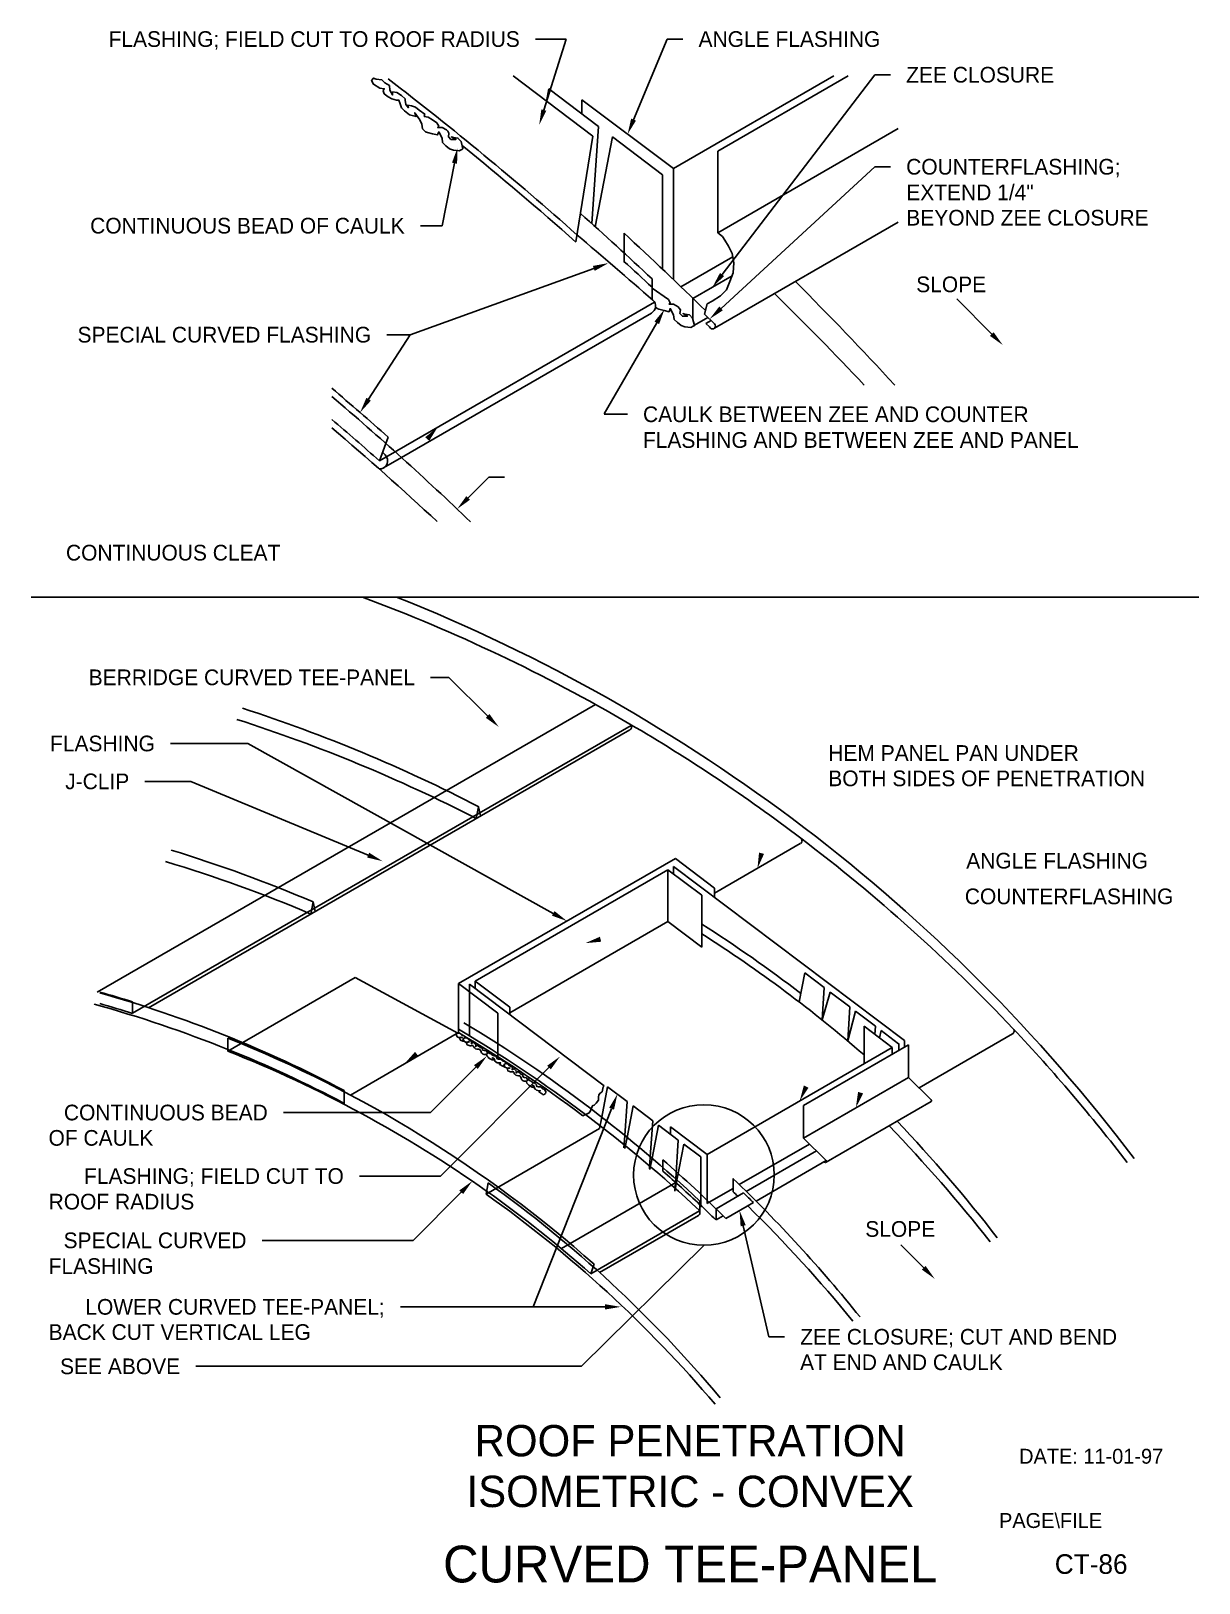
# Model space of a CAD drawing. Extents: x 6 to 95, y 3 to 122.
import ezdxf
from ezdxf.enums import TextEntityAlignment as Align

# ---------------------------------------------------------------- set-up
doc = ezdxf.new("R2010")
doc.units = 0
doc.header["$LTSCALE"] = 1.5996
doc.linetypes.add('HIDDENX2', pattern=[0])
for name, color, linetype in [('BORDER', 7, 'CONTINUOUS'), ('CMP-FLSH', 7, 'CONTINUOUS'), ('DIM-TXT', 7, 'CONTINUOUS')]:
    doc.layers.add(name, color=color, linetype=linetype)

msp = doc.modelspace()

# ---------------------------------------------------------------- linework, layer by layer
at = {"layer": 'BORDER', "color": 0, "linetype": 'CONTINUOUS'}
msp.add_line((95.28, 78.49), (5.89, 78.49), dxfattribs=at)
at = {"layer": 'CMP-FLSH', "color": 0, "linetype": 'CONTINUOUS'}
for p, q in [((48.88, 113.76), (42.78, 118.37)), ((55.05, 111.28), (67.33, 118.37)), ((58.45, 112.62), (68.42, 118.37)), ((45.53, 117.37), (45.35, 116.42)), ((49.33, 114.5), (45.53, 117.37)), ((48.05, 116.55), (55.05, 111.28)), ((48.05, 116.55), (48.05, 115.47)), ((49.33, 114.5), (48.82, 107.07)), ((72.26, 114.34), (58.45, 106.37)), ((47.59, 105.67), (48.88, 113.76)), ((50.4, 113.7), (49.08, 106.83)), ((54.23, 110.81), (50.4, 113.7)), ((58.45, 106.37), (58.45, 112.62)), ((54.23, 103.58), (54.23, 110.81)), ((55.05, 102.8), (55.05, 111.28)), ((58.21, 99.07), (72.26, 107.18)), ((51.28, 104.83), (51.28, 106.34)), ((55.63, 102.24), (59.6, 104.53)), ((53.42, 101.28), (53.42, 102.84)), ((56.55, 101.35), (59.55, 103.08)), ((56.55, 99.74), (56.55, 101.35)), ((34.25, 89.17), (53.38, 100.21)), ((56.66, 99.29), (57.7, 99.89)), ((58.21, 99.39), (57.44, 100.15)), ((57.55, 99.42), (57.95, 99.65)), ((57.81, 99.16), (57.55, 99.42)), ((57.9, 99.07), (57.81, 99.16)), ((33.04, 90.25), (33.22, 90.74)), ((51.73, 68.34), (14.89, 47.07)), ((39.97, 61.55), (40.15, 62.45)), ((40.29, 61.74), (40.15, 62.45)), ((64.77, 59.63), (58.21, 55.84)), ((38.61, 48.91), (55.21, 58.5)), ((58.21, 56.23), (55.21, 58.5)), ((39.88, 49.11), (54.64, 57.63)), ((57.24, 55.67), (54.64, 57.63)), ((54.64, 57.63), (54.64, 53.66)), ((72.73, 44.56), (55.07, 57.88)), ((55.07, 57.88), (55.07, 57.31)), ((58.21, 56.23), (58.21, 55.52)), ((27.31, 54.24), (27.49, 55.16)), ((27.63, 54.43), (27.49, 55.16)), ((57.24, 55.67), (57.24, 51.7)), ((42.54, 46.68), (54.64, 53.66)), ((57.24, 51.7), (54.64, 53.66)), ((41.61, 46.65), (38.61, 48.91)), ((38.61, 45.17), (38.61, 48.91)), ((49.76, 41.08), (39.44, 48.86)), ((39.44, 48.28), (39.44, 48.86)), ((42.54, 47.1), (39.88, 49.11)), ((39.88, 48.53), (39.88, 49.11)), ((65.11, 49.73), (64.67, 47.52)), ((66.6, 48.61), (65.11, 49.73)), ((13.65, 47.47), (13.65, 47.52)), ((66.6, 48.61), (66.44, 46.13)), ((67.06, 48.27), (66.44, 46.13)), ((68.56, 47.13), (67.06, 48.27)), ((41.61, 43.14), (41.61, 46.65)), ((42.54, 46.52), (42.54, 47.1)), ((68.56, 47.13), (68.4, 44.53)), ((69, 46.8), (68.4, 44.53)), ((70.52, 45.65), (69, 46.8)), ((38.61, 45.17), (30.34, 40.39)), ((69.65, 45.66), (69.65, 42.79)), ((71.8, 44.03), (69.65, 45.66)), ((70.52, 45.65), (70.48, 45.03)), ((70.95, 45.33), (70.84, 44.76)), ((72.29, 44.31), (70.95, 45.33)), ((20.95, 43.75), (20.95, 44.74)), ((57.64, 35.85), (71.8, 44.03)), ((65, 39.6), (73.04, 44.24)), ((71.81, 43.53), (71.81, 44.03)), ((72.3, 43.82), (72.3, 44.32)), ((72.73, 44.06), (72.73, 44.56)), ((73.04, 41.74), (73.04, 44.24)), ((73.86, 40.93), (81.01, 45.06)), ((73.04, 41.74), (65, 37.1)), ((74.79, 40.02), (73.04, 41.74)), ((29.86, 40.64), (29.86, 40.73)), ((50.02, 41.02), (49.57, 38.69)), ((51.51, 39.9), (50.02, 41.02)), ((51.51, 39.9), (51.33, 37.3)), ((51.97, 39.55), (51.51, 37.15)), ((53.47, 38.42), (51.97, 39.55)), ((65, 37.1), (65, 39.6)), ((66.75, 35.25), (74.79, 39.89)), ((53.47, 38.42), (53.28, 35.67)), ((53.91, 38.09), (53.43, 35.55)), ((55.43, 36.94), (53.91, 38.09)), ((54.84, 37.96), (57.64, 35.85)), ((54.84, 37.96), (54.84, 37.39)), ((55.43, 36.94), (55.23, 33.97)), ((66.75, 35.38), (65, 37.1)), ((55.86, 36.62), (55.33, 33.87)), ((57.15, 35.65), (55.86, 36.62)), ((57.15, 32.8), (57.15, 35.65)), ((57.64, 32.34), (57.64, 35.85)), ((60.1, 33.53), (65.48, 36.63)), ((60.63, 33.01), (66, 36.12)), ((54.25, 34.83), (54.25, 35.44)), ((61.38, 32.27), (66.75, 35.38)), ((66.63, 35.25), (66.59, 35.28)), ((40.88, 33.66), (40.72, 32.81)), ((59.62, 32.99), (59.62, 33.99)), ((57.07, 31.5), (57.07, 32.27)), ((57.79, 32.19), (59.62, 33.24)), ((58.32, 31.68), (60.43, 32.9)), ((59.07, 30.94), (61.18, 32.16)), ((49.4, 26.81), (56.97, 31.18)), ((58.32, 30.83), (58.32, 31.68)), ((58.32, 30.83), (58.87, 31.14)), ((48.92, 27.24), (48.99, 27.44))]:
    msp.add_line(p, q, dxfattribs=at)
at = {"layer": 'CMP-FLSH', "color": 0, "linetype": 'HIDDENX2'}
for p, q in [((51.28, 104.14), (51.28, 104.83)), ((32.56, 88.92), (53.6, 101.07)), ((32.56, 88.92), (33.04, 90.25)), ((32.88, 88.38), (34.25, 89.17)), ((49.09, 70.28), (10.96, 48.26)), ((51.83, 68.67), (13.65, 46.64)), ((30.7, 49.38), (20.95, 43.75)), ((38.55, 45.13), (30.7, 49.38)), ((39.44, 44.89), (39.44, 48.28)), ((13.65, 46.64), (13.65, 47.47)), ((29.86, 39.75), (29.86, 40.64)), ((49.57, 38.69), (49.41, 37.82)), ((49.41, 37.82), (40.72, 32.81)), ((51.33, 37.3), (51.27, 36.35)), ((51.51, 37.15), (51.34, 36.29)), ((53.28, 35.67), (53.22, 34.73)), ((53.43, 35.55), (53.26, 34.69)), ((54.25, 34.56), (54.25, 34.83)), ((46.48, 28.64), (55.23, 33.69)), ((55.23, 33.97), (55.16, 33.03)), ((55.33, 33.87), (55.17, 33.02)), ((57.15, 31.82), (57.15, 32.8)), ((57.64, 32.1), (57.64, 32.34)), ((57.64, 32.1), (57.79, 32.19)), ((48.73, 26.71), (57.06, 31.52)), ((48.73, 26.71), (48.92, 27.24))]:
    msp.add_line(p, q, dxfattribs=at)
at = {"layer": 'CMP-FLSH', "color": 0, "linetype": 'CONTINUOUS'}
for points in [[(38.95, 112.78), (38.8, 113.36), (38.56, 113.61), (38.22, 113.66), (38.07, 113.7), (38.41, 113.51), (38.03, 113.51), (37.83, 113.7), (37.88, 114), (37.78, 114.14), (37.69, 114.24), (37.35, 114.43), (37.01, 114.43), (37.1, 114.53), (36.96, 114.77), (36.62, 115.01), (36.28, 115.21), (35.99, 115.26), (36.03, 115.45), (35.6, 115.74), (35.31, 115.98), (35.02, 116.08), (34.72, 116.13), (34.77, 115.94), (34.58, 116.18), (34.53, 116.52), (34.53, 116.61), (34.24, 116.86), (33.9, 117.1), (33.56, 117.15), (33.56, 116.91), (33.36, 117.29), (33.32, 117.63), (32.98, 117.83), (32.73, 118.07), (32.3, 118.12), (32.1, 118.21), (31.96, 118.02), (32.1, 117.73), (32.59, 117.44), (32.93, 117.39), (32.83, 117.24), (32.93, 117), (33.22, 116.76), (33.51, 116.61), (33.85, 116.52), (34.04, 116.52), (34.14, 116.23), (34.24, 115.94), (34.48, 115.69), (34.87, 115.4), (35.36, 115.26), (35.26, 115.55), (35.65, 115.01), (35.79, 114.67), (35.84, 114.33), (36.08, 114.09), (36.23, 114.04), (36.62, 113.95), (37.01, 113.85), (37.1, 114.09), (37.35, 113.61), (37.39, 113.27), (37.64, 113.03), (37.93, 112.78), (38.22, 112.69), (38.66, 112.64), (38.85, 112.73), (38.95, 112.78)], [(57.44, 100.15), (57.65, 100.92), (58.03, 101.14), (58.66, 101.55), (59.11, 102), (59.37, 102.64), (59.64, 103.31), (59.67, 104.06), (59.56, 104.77), (59.26, 105.33), (59, 105.81), (58.81, 106.07), (58.45, 106.37)], [(56.67, 99.26), (56.52, 99.84), (56.28, 100.08), (55.94, 100.13), (55.79, 100.18), (56.13, 99.98), (55.75, 99.98), (55.55, 100.18), (55.6, 100.47), (55.5, 100.61), (55.41, 100.71), (55.07, 100.91), (54.73, 100.91), (54.82, 101), (54.68, 101.25), (53.42, 102.14)], [(53.67, 100.7), (53.8, 100.57), (53.95, 100.52), (54.34, 100.42), (54.73, 100.32), (54.82, 100.57), (55.07, 100.08), (55.11, 99.74), (55.36, 99.5), (55.65, 99.26), (55.94, 99.16), (56.38, 99.11), (56.57, 99.21), (56.67, 99.26)], [(38.86, 44.96), (38.75, 45.08), (38.68, 45.12), (38.54, 45.13), (38.41, 45.03), (38.46, 44.96), (38.5, 44.85), (38.62, 44.79), (38.75, 44.79), (38.81, 44.82), (38.89, 44.8), (38.72, 44.76), (38.7, 44.7), (38.75, 44.59), (38.95, 44.52), (39.02, 44.52)], [(39.39, 44.61), (39.28, 44.73), (39.21, 44.76), (39.08, 44.77), (38.94, 44.68), (38.99, 44.61), (39.03, 44.5), (39.15, 44.44), (39.28, 44.44), (39.34, 44.46), (39.43, 44.45), (39.26, 44.4), (39.23, 44.34), (39.28, 44.23), (39.49, 44.16), (39.56, 44.16), (39.62, 44.17), (39.71, 44.18), (39.76, 44.12), (39.75, 44.09), (39.82, 43.99), (39.9, 43.93), (40, 43.91), (40.1, 43.9), (40.16, 43.9), (40.21, 43.9), (40.3, 43.8), (40.33, 43.73), (40.33, 43.69), (40.38, 43.61), (40.44, 43.55), (40.57, 43.5), (40.68, 43.5), (40.73, 43.52), (40.75, 43.46), (40.79, 43.37), (40.87, 43.28), (40.93, 43.21), (41.04, 43.15), (41.19, 43.09), (41.25, 43.09), (41.31, 43.09), (41.27, 43.2), (41.19, 43.24), (41.31, 43.2), (41.36, 43.1), (41.38, 43.03), (41.39, 42.97), (41.46, 42.93), (41.56, 42.86), (41.65, 42.85), (41.77, 42.84), (41.84, 42.84), (41.83, 42.83), (41.77, 42.81), (41.75, 42.78), (41.75, 42.73), (41.83, 42.69), (41.9, 42.66), (42, 42.6), (42.04, 42.56), (42.13, 42.55), (42.18, 42.59)], [(39.39, 44.61), (39.51, 44.56), (39.61, 44.48), (39.59, 44.34), (39.59, 44.33), (39.69, 44.38), (39.75, 44.4), (39.84, 44.33), (39.93, 44.24), (39.93, 44.15), (39.93, 44.1), (39.97, 44.12), (40, 44.2), (40.06, 44.18), (40.2, 44.11), (40.29, 44.03), (40.36, 44), (40.44, 43.96), (40.44, 43.88), (40.48, 43.81), (40.59, 43.79), (40.73, 43.78), (40.77, 43.74), (40.8, 43.66), (40.81, 43.61), (40.82, 43.56), (40.85, 43.56), (40.83, 43.67), (40.87, 43.7), (40.89, 43.69), (40.94, 43.61), (41.01, 43.56), (41.16, 43.51), (41.19, 43.45), (41.33, 43.4), (41.42, 43.38), (41.52, 43.28), (41.53, 43.22), (41.57, 43.15), (41.66, 43.13), (41.83, 43.13), (41.87, 43.13), (41.9, 43.08), (41.96, 43.05), (41.98, 43.05), (42.01, 42.99), (42.1, 42.98), (42.14, 42.97), (42.23, 42.85), (42.25, 42.81)], [(42.52, 42.61), (42.41, 42.74), (42.34, 42.78), (42.21, 42.8), (42.08, 42.71), (42.12, 42.63), (42.15, 42.52), (42.27, 42.46), (42.4, 42.45), (42.46, 42.47), (42.54, 42.45), (42.37, 42.41), (42.35, 42.35), (42.39, 42.24), (42.59, 42.16), (42.66, 42.16), (42.72, 42.17), (42.82, 42.17), (42.86, 42.11), (42.85, 42.08), (42.92, 41.98), (42.99, 41.91), (43.09, 41.88), (43.19, 41.87), (43.25, 41.86), (43.3, 41.86), (43.39, 41.76), (43.41, 41.69), (43.41, 41.65), (43.45, 41.56), (43.51, 41.5), (43.64, 41.44), (43.74, 41.44), (43.79, 41.46), (43.81, 41.4), (43.84, 41.3), (43.92, 41.21), (43.98, 41.14), (44.09, 41.07), (44.24, 41), (44.3, 41), (44.36, 41), (44.32, 41.11), (44.25, 41.15), (44.36, 41.11), (44.41, 41.01), (44.42, 40.93), (44.42, 40.87), (44.49, 40.83), (44.59, 40.76), (44.68, 40.74), (44.8, 40.72), (44.87, 40.72), (44.86, 40.71), (44.8, 40.7), (44.77, 40.66), (44.77, 40.61), (44.85, 40.57), (44.92, 40.53), (45.02, 40.47), (45.05, 40.43), (45.15, 40.41), (45.2, 40.45)], [(42.52, 42.61), (42.63, 42.56), (42.73, 42.48), (42.71, 42.34), (42.71, 42.32), (42.8, 42.37), (42.87, 42.39), (42.95, 42.31), (43.04, 42.22), (43.03, 42.13), (43.03, 42.08), (43.07, 42.1), (43.11, 42.17), (43.17, 42.16), (43.3, 42.08), (43.39, 41.99), (43.46, 41.96), (43.53, 41.91), (43.52, 41.84), (43.57, 41.76), (43.67, 41.73), (43.81, 41.71), (43.85, 41.67), (43.87, 41.59), (43.88, 41.54), (43.89, 41.49), (43.91, 41.49), (43.91, 41.6), (43.95, 41.63), (43.97, 41.62), (44.01, 41.53), (44.08, 41.48), (44.22, 41.43), (44.26, 41.36), (44.39, 41.31), (44.48, 41.28), (44.57, 41.18), (44.58, 41.12), (44.61, 41.04), (44.71, 41.02), (44.88, 41.01), (44.91, 41), (44.95, 40.95), (45.01, 40.93), (45.02, 40.93), (45.05, 40.86), (45.13, 40.85), (45.18, 40.83), (45.26, 40.71), (45.28, 40.67)], [(48.13, 38.8), (48.45, 38.95), (48.61, 39.02), (48.71, 39.19), (48.76, 39.32), (48.82, 39.47), (48.89, 39.59), (49, 39.61), (49.08, 39.68), (49.15, 39.76), (49.31, 40), (49.31, 40.09), (49.31, 40.22), (49.34, 40.4), (49.45, 40.54), (49.6, 40.64), (49.69, 41.02), (49.76, 41.08)]]:
    msp.add_lwpolyline(points, dxfattribs=at)
at = {"layer": 'CMP-FLSH', "color": 0, "linetype": 'HIDDENX2'}
for centre, radius, start, end in [((-126.53, -90.15), 262.5, 48.4219, 52.5121), ((-125.72, -89.68), 262.5, 46.9662, 47.6034), ((-126.53, -90.78), 240, 48.4804, 49.6335), ((32.56, 88.92), 0.625, 267.5443, 46.7025), ((-147.03, -101.67), 262.5, 46.7025, 46.7618), ((-14.91, -44.92), 105, 52.9636, 59.356), ((-14.91, -44.17), 105, 52.6721, 59.0907), ((-14.91, -45.17), 96, 62.2033, 68.0638), ((-14.59, -44.73), 105, 46.9662, 49.0373), ((-14.91, -45.17), 96, 48.4804, 54.5552)]:
    msp.add_arc(centre, radius, start, end, dxfattribs=at)
at = {"layer": 'CMP-FLSH', "color": 0, "linetype": 'CONTINUOUS'}
for centre, radius, start, end in [((-126.53, -90.78), 262.5, 48.4474, 50.9408), ((-126.53, -88.28), 262.5, 46.7233, 48.3453), ((-189.57, -175.35), 368.18, 48.6886, 49.8821), ((-126.53, -86.77), 262.5, 45.4841, 47.3629), ((-126.53, -88.28), 270, 42.6697, 44.9994), ((53.06, 100.76), 0.625, 300, 46.7025), ((-126.53, -90.78), 270, 43.3955, 45.4756), ((58.05, 99.23), 0.222, 225.3381, 45.3381), ((-125.49, -88.03), 239.05, 48.4026, 49.7677), ((-126.63, -88.93), 240, 46.1866, 49.6008), ((-126.53, -91.42), 240, 47.0549, 49.6335), ((-14.91, -45.17), 132, 59.6774, 69.5221), ((-14.91, -44.17), 132, 37.136, 68.3153), ((-14.91, -45.17), 120, 62.7867, 72.2612), ((-14.91, -44.17), 120, 62.6864, 72.0444), ((-14.91, -45.17), 132, 52.8524, 59.6774), ((51.61, 68.55), 0.25, 300, 59.6774), ((64.65, 59.84), 0.25, 300, 52.8524), ((-14.91, -45.17), 132, 43.3541, 52.8524), ((-14.91, -45.17), 108, 66.9904, 73.2624), ((-14.91, -44.17), 108, 66.8853, 73.0208), ((0.82, -35.09), 105, 52.4598, 57.5009), ((0.82, -35.84), 105, 49.0424, 57.5009), ((-14.95, -44.12), 96, 72.6653, 74.223), ((-14.95, -44.17), 96, 62.1752, 74.223), ((-14.91, -45.17), 96, 68.0638, 74.5183), ((-14.95, -45), 96, 72.6653, 74.223), ((-14.91, -45.17), 105, 53.1032, 59.356), ((80.89, 45.28), 0.25, 300, 43.3541), ((-14.91, -45.17), 132, 37.515, 43.3541), ((-14.49, -44.07), 95.62, 48.4026, 68.2413), ((38.85, 44.68), 0.285, 18.5919, 88.4895), ((-14.26, -45.01), 95.49, 54.8163, 68.3607), ((45.12, 40.6), 0.171, 295.1501, 62.3365), ((-14.91, -44.17), 105, 46.7233, 52.6722), ((74.72, 39.95), 0.0889, 284.6619, 45.3381), ((-14.91, -44.92), 105, 46.7643, 52.9636), ((-14.91, -45.17), 120, 38.2715, 43.8951), ((-14.91, -44.17), 120, 37.8539, 43.4695), ((-14.91, -43.57), 105, 45.2051, 48.8022), ((66.69, 35.31), 0.0889, 225.3381, 45.3381), ((-14.95, -44.43), 96, 39.9587, 54.4365), ((-14.91, -44.17), 108, 38.733, 46.3653), ((-14.91, -45.43), 96, 40.3599, 54.5873), ((-14.91, -45.17), 108, 46.0945, 46.3653), ((-15.11, -44.29), 108, 45.0594, 45.6169), ((56.84, 31.39), 0.25, 300, 46.7643), ((-14.59, -44.73), 105, 46.0258, 46.9662), ((-14.91, -45.17), 108, 39.1981, 45.5357)]:
    msp.add_arc(centre, radius, start, end, dxfattribs=at)
at = {"layer": 'DIM-TXT', "color": 0, "linetype": 'CONTINUOUS'}
for p, q in [((46.85, 121.19), (44.5, 121.19)), ((45.14, 115.76), (46.85, 121.19)), ((52.01, 115.02), (54.58, 121.19)), ((54.58, 121.19), (55.78, 121.19)), ((58.78, 103.17), (70.47, 118.46)), ((70.47, 118.46), (71.67, 118.46)), ((38.3, 111.69), (37.37, 106.91)), ((58.71, 100.58), (70.47, 111.42)), ((70.47, 111.42), (71.67, 111.42)), ((37.37, 106.91), (35.69, 106.91)), ((48.96, 103.64), (34.92, 98.57)), ((79.42, 98.62), (76.74, 101.3)), ((31.73, 93.63), (34.92, 98.57)), ((34.92, 98.57), (33.12, 98.57)), ((53.78, 99.48), (49.75, 92.52)), ((49.76, 92.48), (51.53, 92.48)), ((39.35, 86.08), (40.93, 87.67)), ((40.93, 87.67), (42.13, 87.67)), ((37.88, 72.35), (36.47, 72.35)), ((40.84, 69.39), (37.88, 72.35)), ((22.49, 67.29), (16.57, 67.29)), ((45.86, 54.29), (22.49, 67.29)), ((18.11, 64.39), (14.61, 64.39)), ((31.69, 58.74), (18.11, 64.39)), ((39.93, 42.52), (36.46, 39.05)), ((45.53, 42.49), (37.22, 34.19)), ((50.33, 39.34), (44.32, 24.18)), ((36.46, 39.05), (25.21, 39.05)), ((37.22, 34.19), (31.03, 34.19)), ((38.82, 32.95), (35.15, 29.27)), ((60.4, 30.38), (62.37, 21.89)), ((35.15, 29.27), (23.58, 29.27)), ((57.39, 28.88), (48.03, 19.63)), ((74.22, 27.17), (72.46, 28.92)), ((44.32, 24.18), (34.16, 24.18)), ((49.83, 24.18), (44.32, 24.18)), ((62.37, 21.89), (63.56, 21.89)), ((48.03, 19.63), (18.5, 19.63))]:
    msp.add_line(p, q, dxfattribs=at)
msp.add_circle((57.39, 34.27), 5.38, dxfattribs=at)
for points in [[(45.33, 115.7), (44.95, 115.81), (44.78, 114.61)], [(52.19, 114.95), (51.82, 115.1), (51.55, 113.91)], [(38.11, 111.73), (38.5, 111.65), (38.53, 112.87)], [(48.89, 103.83), (49.03, 103.45), (50.09, 104.05)], [(58.94, 103.05), (58.62, 103.29), (58.05, 102.22)], [(53.61, 99.58), (53.96, 99.38), (54.38, 100.52)], [(58.84, 100.43), (58.57, 100.73), (57.83, 99.77)], [(79.56, 98.76), (79.28, 98.48), (80.27, 97.77)], [(31.9, 93.52), (31.56, 93.74), (31.08, 92.62)], [(39.49, 85.94), (39.21, 86.22), (38.5, 85.23)], [(40.98, 69.54), (40.7, 69.25), (41.69, 68.55)], [(31.77, 58.93), (31.62, 58.56), (32.8, 58.28)], [(45.96, 54.46), (45.76, 54.11), (46.91, 53.7)], [(39.79, 42.67), (40.08, 42.38), (40.78, 43.37)], [(45.39, 42.63), (45.67, 42.35), (46.38, 43.34)], [(50.14, 39.42), (50.51, 39.27), (50.77, 40.46)], [(38.67, 33.09), (38.96, 32.81), (39.66, 33.8)], [(60.2, 30.34), (60.59, 30.43), (60.12, 31.55)], [(74.36, 27.31), (74.07, 27.03), (75.06, 26.32)], [(49.83, 24.38), (49.83, 23.98), (51.03, 24.18)]]:
    msp.add_solid(points, dxfattribs=at)
at = {"layer": 'DIM-TXT', "color": 0, "linetype": 'CONTINUOUS', "extrusion": (0, 0, -1)}
for points in [[(-36.06, 90.72), (-37.01, 91.49), (-36.37, 90.45)], [(-61.99, 58.84), (-61.49, 57.73), (-61.61, 58.94)], [(-49.53, 52.12), (-48.32, 52.01), (-49.43, 52.5)], [(-35.53, 43.38), (-34.47, 42.78), (-35.28, 43.69)], [(-65.4, 40.95), (-64.72, 39.94), (-65.04, 41.12)], [(-69.58, 40.51), (-69.02, 39.42), (-69.19, 40.63)]]:
    msp.add_solid(points, dxfattribs=at)

# ---------------------------------------------------------------- texts
at = {"layer": 'BORDER', "color": 0, "linetype": 'CONTINUOUS'}
for s, height, p in [('DATE: 11-01-97', 1.1412, (87.03, 12.75)), ('CURVED TEE-PANEL', 2.8125, (56.34, 4.5)), ('CT-86', 1.5, (87.03, 4.5))]:
    msp.add_text(s, height=height, dxfattribs=at).set_placement(p, align=Align.MIDDLE)
msp.add_text('PAGE\\FILE', height=1.141, dxfattribs=at).set_placement((79.98, 7.26))
at = {"layer": 'DIM-TXT', "color": 0, "linetype": 'CONTINUOUS'}
for s, p in [('FLASHING; FIELD CUT TO ROOF RADIUS', (43.3, 121.19)), ('CONTINUOUS BEAD OF CAULK', (34.49, 106.91)), ('SLOPE', (78.99, 102.42)), ('SPECIAL CURVED FLASHING', (31.92, 98.57)), ('CONTINUOUS CLEAT', (24.97, 81.89)), ('BERRIDGE CURVED TEE-PANEL', (35.27, 72.35)), ('FLASHING', (15.37, 67.29)), ('J-CLIP', (13.41, 64.39)), ('CONTINUOUS BEAD', (24.01, 39.05)), ('FLASHING; FIELD CUT TO', (29.83, 34.19)), ('SPECIAL CURVED', (22.38, 29.27)), ('SLOPE', (75.09, 30.14)), ('LOWER CURVED TEE-PANEL;', (32.96, 24.18)), ('SEE ABOVE', (17.3, 19.63))]:
    msp.add_text(s, height=1.2, dxfattribs=at).set_placement(p, align=Align.MIDDLE_RIGHT)
for s, p in [('ANGLE FLASHING', (56.98, 121.19)), ('ZEE CLOSURE', (72.87, 118.46)), ('COUNTERFLASHING;', (72.87, 111.42)), ('COUNTERFLASHING', (77.36, 55.59)), ('ZEE CLOSURE; CUT AND BEND', (64.76, 21.89))]:
    msp.add_text(s, height=1.2, dxfattribs=at).set_placement(p, align=Align.MIDDLE_LEFT)
for s, p in [('EXTEND 1/4"', (72.88, 108.86)), ('BEYOND ZEE CLOSURE', (72.88, 106.92)), ('FLASHING AND BETWEEN ZEE AND PANEL', (52.72, 89.91)), ('HEM PANEL PAN UNDER', (66.91, 65.96)), ('BOTH SIDES OF PENETRATION', (66.91, 64.02)), ('OF CAULK', (7.23, 36.51)), ('ROOF RADIUS', (7.24, 31.63)), ('FLASHING', (7.24, 26.7)), ('BACK CUT VERTICAL LEG', (7.24, 21.65)), ('AT END AND CAULK', (64.75, 19.34))]:
    msp.add_text(s, height=1.2, dxfattribs=at).set_placement(p)
for s, p in [('CAULK BETWEEN ZEE AND COUNTER', (52.73, 92.48)), ('ANGLE FLASHING', (77.47, 58.32))]:
    msp.add_text(s, height=1.2, rotation=360, dxfattribs=at).set_placement(p, align=Align.MIDDLE_LEFT)
for s, p in [('ROOF PENETRATION', (56.34, 12.74)), ('ISOMETRIC - CONVEX', (56.34, 8.86))]:
    msp.add_text(s, height=2.4, dxfattribs=at).set_placement(p, align=Align.CENTER)

doc.saveas('drawing.dxf')
